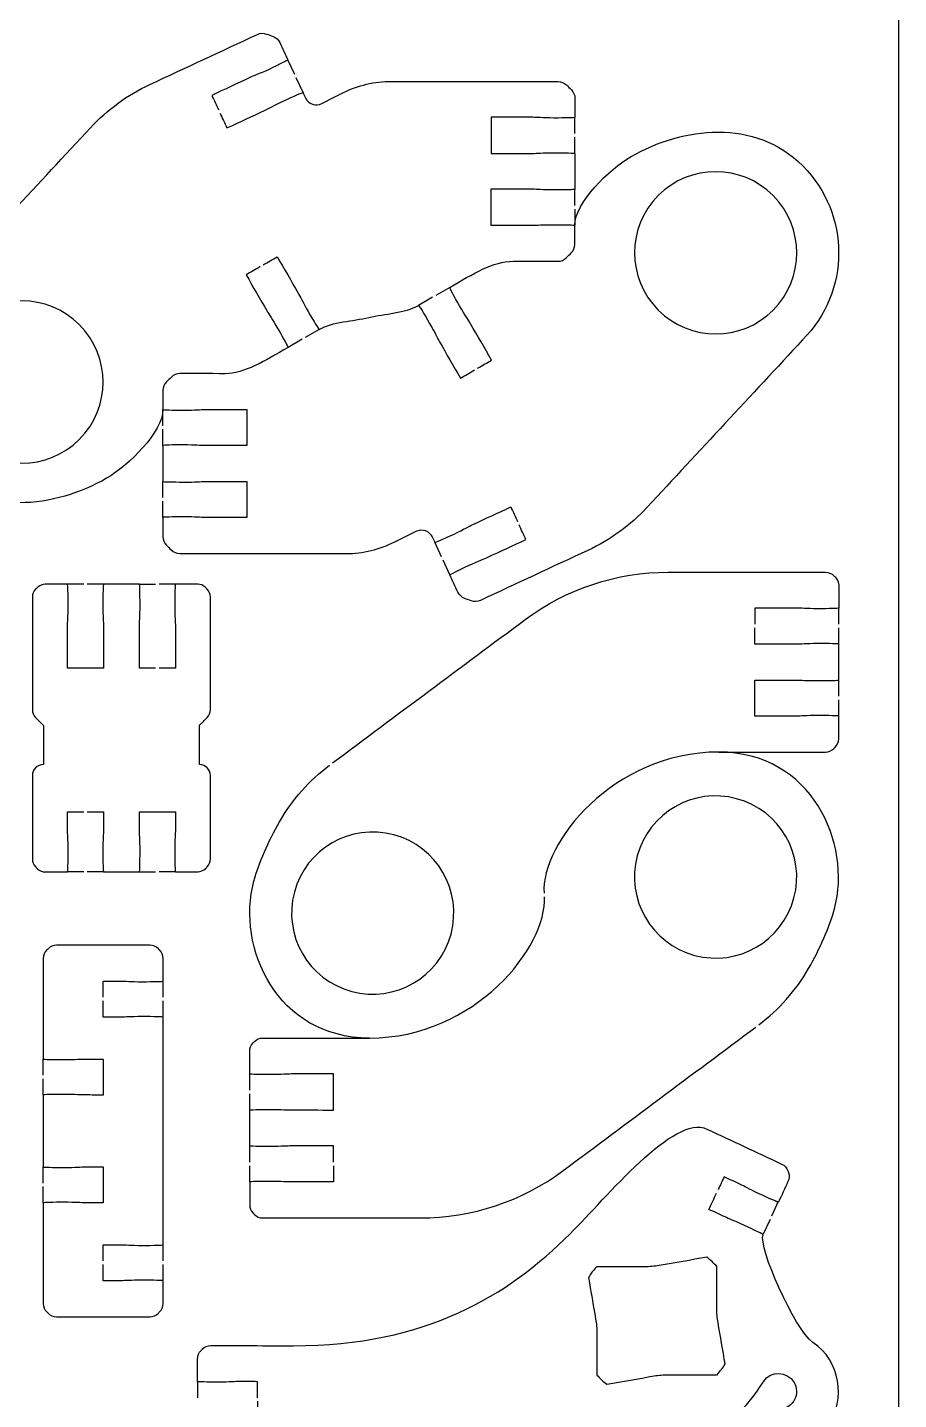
# Model space of a CAD drawing. Extents: x 0 to 410, y 0 to 300.
# Drawn here: x 127.5 to 200.2, y 127.8 to 242.2 of the extents above; entities that cross this region are included whole.
import ezdxf

# ---------------------------------------------------------------- set-up
doc = ezdxf.new("R2010")
doc.units = 0
doc.header["$MEASUREMENT"] = 0
doc.layers.add('DEFAULT', color=18, linetype='CONTINUOUS')

msp = doc.modelspace()

# ---------------------------------------------------------------- linework, layer by layer
at = {"layer": 'DEFAULT', "color": 18}
msp.add_lwpolyline([(200.18, 0.18), (0.18, 0.18), (0.18, 300.18), (200.18, 300.18)], close=True, dxfattribs=at)
at = {"layer": 'DEFAULT', "color": 1}
for points in [[(149.79, 238.32), (149.22, 239.54)], [(150.48, 236.82), (149.91, 238.04)], [(173.17, 233.39), (173.17, 234.74)], [(173.17, 231.74), (173.17, 233.09)], [(173.17, 227.39), (173.17, 228.74)], [(173.17, 227.09), (173.17, 225.94), (173.17, 225.74)], [(162.72, 220.56), (161.55, 219.88)], [(161.29, 219.73), (160.12, 219.06)], [(151.83, 217.05), (150.66, 216.38)], [(150.4, 216.23), (149.23, 215.55)], [(138.79, 209.02), (138.79, 210.37)], [(138.79, 207.37), (138.79, 208.72)], [(138.79, 203.02), (138.79, 204.36), (138.79, 204.36)], [(138.79, 201.37), (138.79, 201.37), (138.79, 202.72)], [(162.05, 198.07), (161.48, 199.29)], [(162.74, 196.57), (162.17, 197.8)], [(132.18, 195.79), (130.83, 195.79)], [(133.83, 195.79), (132.48, 195.79)], [(136.83, 195.8), (136.83, 195.8), (138.18, 195.8)], [(139.83, 195.8), (138.48, 195.8)], [(195.18, 192.45), (195.18, 193.8)], [(195.18, 190.8), (195.18, 192.15)], [(195.18, 186.45), (195.18, 187.79)], [(195.18, 184.8), (195.18, 186.15)], [(132.18, 171.79), (130.83, 171.79)], [(133.83, 171.79), (132.48, 171.79)], [(136.83, 171.8), (136.83, 171.8), (138.18, 171.8)], [(139.83, 171.8), (138.48, 171.8)], [(138.81, 161.33), (138.81, 162.68)], [(138.81, 159.68), (138.81, 161.03)], [(128.81, 154.83), (128.81, 156.18)], [(146.03, 153.58), (146.03, 154.93)], [(128.81, 153.18), (128.81, 154.53)], [(146.03, 151.93), (146.03, 153.28)], [(146.03, 147.57), (146.03, 148.92)], [(128.81, 145.83), (128.81, 147.18)], [(146.03, 145.92), (146.03, 147.27)], [(128.81, 144.18), (128.81, 145.53)], [(190.14, 144.29), (189.57, 143.07)], [(189.45, 142.79), (188.88, 141.57)], [(138.81, 139.33), (138.81, 140.68)], [(138.81, 137.68), (138.81, 139.03)], [(141.68, 129.27), (141.68, 129.26), (141.68, 127.92)]]:
    msp.add_lwpolyline(points, dxfattribs=at)
for points, knots in [([(138.79, 210.37), (138.79, 208.5), (135.92, 205.69), (134.09, 204.63), (129.77, 202.15), (123.77, 201.41), (119.77, 205.41), (115.77, 209.41), (115.77, 215.93), (119.78, 219.93), (124.1, 224.58), (128.42, 229.23), (132.74, 233.87), (134.15, 235.39), (135.83, 236.62), (137.7, 237.49), (140.69, 238.88), (143.68, 240.27), (146.67, 241.66), (146.91, 241.78), (147.19, 241.79), (147.43, 241.7), (147.62, 241.63), (147.8, 241.57), (147.98, 241.5), (148.23, 241.41), (148.43, 241.22), (148.54, 240.98), (148.77, 240.5), (148.99, 240.02), (149.21, 239.54), (149.21, 239.51), (148.51, 239.16), (147.65, 238.75), (146.77, 238.35), (146.34, 238.2), (146.04, 238.06), (144.98, 237.57), (143.93, 237.08), (142.87, 236.58), (143.06, 236.18), (143.25, 235.77), (143.44, 235.36)], [0, 0, 0, 0, 1, 1, 1, 2, 2, 2, 3, 3, 3, 56.960298, 56.960298, 56.960298, 57.960298, 57.960298, 57.960298, 86.002445, 86.002445, 86.002445, 87.002445, 87.002445, 87.002445, 88.644548, 88.644548, 88.644548, 89.644548, 89.644548, 89.644548, 94.145259, 94.145259, 94.145259, 95.145259, 95.145259, 95.145259, 96.145259, 96.145259, 96.145259, 106.059516, 106.059516, 106.059516, 109.875758, 109.875758, 109.875758, 109.875758]), ([(143.56, 235.09), (143.75, 234.68), (143.94, 234.27), (144.13, 233.86), (145.19, 234.35), (146.25, 234.84), (147.31, 235.34), (147.61, 235.48), (148, 235.72), (148.87, 236.12), (149.71, 236.52), (150.41, 236.81), (150.48, 236.81), (150.55, 236.66), (150.62, 236.51), (150.69, 236.37), (150.92, 235.85), (151.54, 235.64), (152.04, 235.9), (152.63, 236.19), (153.22, 236.49), (153.81, 236.79), (155.07, 237.42), (156.46, 237.75), (157.87, 237.75), (162.5, 237.75), (167.13, 237.75), (171.76, 237.74), (172.02, 237.74), (172.28, 237.64), (172.46, 237.45), (172.6, 237.32), (172.74, 237.18), (172.88, 237.04), (173.06, 236.85), (173.17, 236.6), (173.17, 236.33), (173.17, 235.8), (173.17, 235.27), (173.17, 234.74), (173.14, 234.71), (172.37, 234.69), (171.42, 234.69), (170.45, 234.7), (170.01, 234.74), (169.67, 234.75), (168.5, 234.75), (167.33, 234.75), (166.17, 234.75), (166.17, 233.75), (166.17, 232.74), (166.17, 231.74), (167.33, 231.74), (168.5, 231.74), (169.66, 231.74), (170, 231.74), (170.45, 231.79), (171.42, 231.79), (172.37, 231.79), (173.14, 231.77), (173.17, 231.74), (173.17, 230.74), (173.16, 229.74), (173.16, 228.74), (173.13, 228.71), (172.36, 228.69), (171.41, 228.69), (170.45, 228.69), (170, 228.74), (169.67, 228.75), (168.5, 228.75), (167.33, 228.75), (166.16, 228.75), (166.16, 227.74), (166.16, 226.74), (166.16, 225.74), (167.33, 225.74), (168.5, 225.74), (169.66, 225.74), (170, 225.74), (170.45, 225.79), (171.41, 225.79), (172.37, 225.79), (173.13, 225.76), (173.16, 225.74), (173.16, 227.61), (176.03, 230.42), (177.86, 231.48), (182.17, 233.96), (188.18, 234.7), (192.18, 230.7), (196.18, 226.69), (196.17, 220.18), (192.17, 216.18), (187.85, 211.53), (183.53, 206.88), (179.21, 202.23), (177.81, 200.72), (176.12, 199.49), (174.25, 198.62), (171.26, 197.23), (168.27, 195.83), (165.28, 194.44), (165.04, 194.33), (164.76, 194.32), (164.51, 194.41), (164.33, 194.48), (164.15, 194.54), (163.97, 194.61), (163.72, 194.7), (163.52, 194.89), (163.41, 195.13), (163.19, 195.61), (162.96, 196.09), (162.74, 196.57), (162.74, 196.6), (163.44, 196.95), (164.3, 197.35), (165.18, 197.76), (165.61, 197.91), (165.91, 198.05), (166.96, 198.54), (168.02, 199.03), (169.08, 199.52), (168.89, 199.93), (168.7, 200.34), (168.51, 200.75)], [0, 0, 0, 0, 3.82531, 3.82531, 3.82531, 13.744428, 13.744428, 13.744428, 14.744428, 14.744428, 14.744428, 15.754428, 15.754428, 15.754428, 17.154785, 17.154785, 17.154785, 18.154785, 18.154785, 18.154785, 23.776289, 23.776289, 23.776289, 24.776289, 24.776289, 24.776289, 64.146294, 64.146294, 64.146294, 65.146294, 65.146294, 65.146294, 66.793868, 66.793868, 66.793868, 67.793868, 67.793868, 67.793868, 72.293879, 72.293879, 72.293879, 73.293879, 73.293879, 73.293879, 74.293879, 74.293879, 74.293879, 84.223879, 84.223879, 84.223879, 92.733879, 92.733879, 92.733879, 102.643884, 102.643884, 102.643884, 103.643884, 103.643884, 103.643884, 104.643884, 104.643884, 104.643884, 113.14389, 113.14389, 113.14389, 114.14389, 114.14389, 114.14389, 115.14389, 115.14389, 115.14389, 125.07389, 125.07389, 125.07389, 133.58389, 133.58389, 133.58389, 143.503895, 143.503895, 143.503895, 144.503895, 144.503895, 144.503895, 145.503895, 145.503895, 145.503895, 146.503895, 146.503895, 146.503895, 147.503895, 147.503895, 147.503895, 148.503895, 148.503895, 148.503895, 202.471519, 202.471519, 202.471519, 203.471519, 203.471519, 203.471519, 231.513666, 231.513666, 231.513666, 232.513666, 232.513666, 232.513666, 234.152324, 234.152324, 234.152324, 235.152324, 235.152324, 235.152324, 239.662103, 239.662103, 239.662103, 240.662103, 240.662103, 240.662103, 241.662103, 241.662103, 241.662103, 251.585429, 251.585429, 251.585429, 255.410739, 255.410739, 255.410739, 255.410739]), ([(189.7, 228.23), (192.34, 225.58), (192.34, 221.3), (189.7, 218.65), (187.05, 216.01), (182.77, 216.02), (180.13, 218.66), (177.48, 221.31), (177.49, 225.6), (180.13, 228.23), (182.78, 230.87), (187.06, 230.87), (189.7, 228.23)], [0, 0, 0, 0, 1, 1, 1, 2, 2, 2, 3, 3, 3, 4, 4, 4, 4]), ([(165.05, 213.82), (165.44, 214.04), (165.83, 214.27), (166.22, 214.49), (165.63, 215.5), (165.05, 216.51), (164.47, 217.52), (164.3, 217.82), (164.03, 218.18), (163.55, 219.01), (163.07, 219.85), (162.7, 220.53), (162.72, 220.56), (164.66, 221.68), (166.35, 222.74), (168.01, 222.74), (168.94, 222.74), (171.74, 222.74), (171.74, 222.74), (172.01, 222.74), (172.27, 222.84), (172.45, 223.03), (172.59, 223.17), (172.73, 223.3), (172.87, 223.44), (173.05, 223.63), (173.16, 223.88), (173.16, 224.15), (173.16, 224.68), (173.16, 225.21), (173.16, 225.74)], [0, 0, 0, 0, 3.821544, 3.821544, 3.821544, 13.735706, 13.735706, 13.735706, 14.735706, 14.735706, 14.735706, 15.735706, 15.735706, 15.735706, 16.735706, 16.735706, 16.735706, 17.735706, 17.735706, 17.735706, 18.735706, 18.735706, 18.735706, 20.38328, 20.38328, 20.38328, 21.38328, 21.38328, 21.38328, 25.893291, 25.893291, 25.893291, 25.893291]), ([(146.91, 222.29), (146.51, 222.06), (146.12, 221.84), (145.73, 221.61), (146.31, 220.6), (146.9, 219.59), (147.48, 218.58), (147.65, 218.29), (147.91, 217.93), (148.39, 217.09), (148.86, 216.27), (149.23, 215.61), (149.23, 215.55), (147.29, 214.43), (145.6, 213.36), (143.95, 213.36), (143.01, 213.36), (140.2, 213.37), (140.2, 213.37), (139.94, 213.37), (139.68, 213.26), (139.5, 213.07), (139.36, 212.94), (139.22, 212.8), (139.08, 212.67), (138.9, 212.48), (138.79, 212.22), (138.79, 211.96), (138.79, 211.43), (138.79, 210.9), (138.79, 210.37), (138.81, 210.34), (139.59, 210.32), (140.54, 210.32), (141.5, 210.32), (141.95, 210.37), (142.28, 210.37), (143.45, 210.37), (144.62, 210.36), (145.78, 210.36), (145.78, 209.36), (145.78, 208.36), (145.78, 207.36), (144.62, 207.36), (143.45, 207.36), (142.28, 207.36), (141.95, 207.36), (141.5, 207.42), (140.53, 207.41), (139.59, 207.42), (138.82, 207.4), (138.79, 207.37), (138.79, 206.37), (138.78, 205.37), (138.78, 204.36), (138.81, 204.34), (139.58, 204.32), (140.53, 204.32), (141.5, 204.31), (141.95, 204.36), (142.28, 204.36), (143.45, 204.36), (144.61, 204.36), (145.78, 204.36), (145.78, 203.36), (145.78, 202.36), (145.78, 201.36), (144.61, 201.36), (143.44, 201.36), (142.28, 201.36), (141.94, 201.36), (141.5, 201.41), (140.53, 201.41), (139.58, 201.42), (138.81, 201.39), (138.78, 201.37), (138.78, 200.84), (138.78, 200.31), (138.78, 199.78), (138.78, 199.51), (138.88, 199.25), (139.07, 199.07), (139.21, 198.93), (139.35, 198.79), (139.48, 198.65), (139.67, 198.47), (139.92, 198.36), (140.19, 198.36), (144.82, 198.36), (149.45, 198.36), (154.08, 198.35), (155.49, 198.35), (156.88, 198.69), (158.13, 199.32), (158.72, 199.62), (159.32, 199.91), (159.91, 200.21), (160.41, 200.47), (161.02, 200.25), (161.26, 199.74), (161.33, 199.59), (161.4, 199.44), (161.47, 199.29), (161.49, 199.27), (162.21, 199.58), (163.08, 199.98), (163.96, 200.39), (164.34, 200.63), (164.64, 200.77), (165.7, 201.26), (166.76, 201.75), (167.82, 202.24), (168.01, 201.83), (168.2, 201.43), (168.39, 201.02)], [0, 0, 0, 0, 3.83888, 3.83888, 3.83888, 13.758038, 13.758038, 13.758038, 14.758038, 14.758038, 14.758038, 15.768038, 15.768038, 15.768038, 16.768038, 16.768038, 16.768038, 17.768038, 17.768038, 17.768038, 18.768038, 18.768038, 18.768038, 20.415612, 20.415612, 20.415612, 21.415612, 21.415612, 21.415612, 25.925623, 25.925623, 25.925623, 26.925623, 26.925623, 26.925623, 27.925623, 27.925623, 27.925623, 37.845643, 37.845643, 37.845643, 46.345643, 46.345643, 46.345643, 56.265643, 56.265643, 56.265643, 57.265643, 57.265643, 57.265643, 58.265643, 58.265643, 58.265643, 66.775667, 66.775667, 66.775667, 67.775667, 67.775667, 67.775667, 68.775667, 68.775667, 68.775667, 78.685672, 78.685672, 78.685672, 87.195672, 87.195672, 87.195672, 97.125677, 97.125677, 97.125677, 98.125677, 98.125677, 98.125677, 99.125677, 99.125677, 99.125677, 103.635688, 103.635688, 103.635688, 104.635688, 104.635688, 104.635688, 106.283262, 106.283262, 106.283262, 107.283262, 107.283262, 107.283262, 146.653274, 146.653274, 146.653274, 147.653274, 147.653274, 147.653274, 153.279285, 153.279285, 153.279285, 154.279285, 154.279285, 154.279285, 155.679642, 155.679642, 155.679642, 156.679642, 156.679642, 156.679642, 157.679642, 157.679642, 157.679642, 167.59876, 167.59876, 167.59876, 171.415001, 171.415001, 171.415001, 171.415001]), ([(147.16, 222.44), (147.55, 222.66), (147.94, 222.89), (148.33, 223.11), (148.92, 222.1), (149.5, 221.09), (150.08, 220.08), (150.25, 219.79), (150.43, 219.38), (150.91, 218.54), (151.39, 217.71), (151.79, 217.05), (151.83, 217.05), (152.97, 217.71), (154.63, 217.73), (155.98, 218.05), (156.65, 218.21), (157.4, 218.3), (158.12, 218.43), (158.85, 218.56), (159.55, 218.73), (160.12, 219.06), (160.16, 219.06), (160.56, 218.39), (161.04, 217.56), (161.52, 216.73), (161.7, 216.32), (161.87, 216.02), (162.45, 215.01), (163.03, 214), (163.62, 212.99), (164.01, 213.22), (164.4, 213.44), (164.79, 213.67)], [0, 0, 0, 0, 3.830209, 3.830209, 3.830209, 13.74437, 13.74437, 13.74437, 14.74437, 14.74437, 14.74437, 15.74437, 15.74437, 15.74437, 16.74437, 16.74437, 16.74437, 17.74437, 17.74437, 17.74437, 18.74437, 18.74437, 18.74437, 19.74437, 19.74437, 19.74437, 20.74437, 20.74437, 20.74437, 30.663529, 30.663529, 30.663529, 34.493738, 34.493738, 34.493738, 34.493738]), ([(122.24, 207.88), (119.61, 210.53), (119.61, 214.81), (122.25, 217.45), (124.9, 220.09), (129.18, 220.09), (131.82, 217.44), (134.46, 214.8), (134.46, 210.51), (131.81, 207.87), (129.17, 205.23), (124.88, 205.24), (122.24, 207.88)], [0, 0, 0, 0, 1, 1, 1, 2, 2, 2, 3, 3, 3, 4, 4, 4, 4]), ([(138.18, 188.8), (137.73, 188.8), (137.28, 188.8), (136.83, 188.8), (136.83, 189.96), (136.83, 191.13), (136.83, 192.3), (136.83, 192.63), (136.88, 193.08), (136.88, 194.05), (136.88, 195.01), (136.86, 195.8), (136.83, 195.8), (135.83, 195.8), (134.83, 195.8), (133.83, 195.79), (133.8, 195.72), (133.78, 194.97), (133.78, 194.05), (133.78, 193.08), (133.83, 192.63), (133.83, 192.3), (133.83, 191.13), (133.83, 189.96), (133.83, 188.8), (132.83, 188.8), (131.83, 188.8), (130.83, 188.8), (130.83, 189.96), (130.83, 191.13), (130.83, 192.3), (130.83, 192.63), (130.88, 193.08), (130.88, 194.05), (130.88, 194.97), (130.86, 195.72), (130.83, 195.79), (130.21, 195.79), (129.59, 195.79), (128.97, 195.79), (128.73, 195.79), (128.49, 195.7), (128.32, 195.52), (128.27, 195.47), (128.22, 195.42), (128.17, 195.37), (128, 195.2), (127.9, 194.97), (127.9, 194.72), (127.9, 191.59), (127.9, 188.46), (127.9, 185.32), (127.9, 185.08), (128, 184.85), (128.17, 184.67), (128.38, 184.46), (128.6, 184.24), (128.82, 184.02), (128.82, 182.93), (128.82, 181.83), (128.82, 180.74), (128.56, 180.74), (128.34, 180.64), (128.17, 180.47), (128, 180.31), (127.9, 180.08), (127.9, 179.82), (127.9, 177.5), (127.9, 175.18), (127.9, 172.87), (127.9, 172.62), (128, 172.39), (128.17, 172.22), (128.22, 172.16), (128.27, 172.11), (128.32, 172.06), (128.49, 171.89), (128.73, 171.79), (128.97, 171.79), (129.59, 171.79), (130.21, 171.79), (130.83, 171.79), (130.86, 171.79), (130.88, 172.58), (130.88, 173.55), (130.88, 174.51), (130.83, 174.96), (130.83, 175.3), (130.83, 175.8), (130.83, 176.3), (130.83, 176.8), (131.28, 176.8), (131.73, 176.8), (132.18, 176.8)], [0, 0, 0, 0, 3.83, 3.83, 3.83, 13.75, 13.75, 13.75, 14.75, 14.75, 14.75, 15.76, 15.76, 15.76, 24.26, 24.26, 24.26, 25.26, 25.26, 25.26, 26.26, 26.26, 26.26, 36.18, 36.18, 36.18, 44.7, 44.7, 44.7, 54.62, 54.62, 54.62, 55.62, 55.62, 55.62, 56.62, 56.62, 56.62, 61.88, 61.88, 61.88, 62.88, 62.88, 62.88, 63.495224, 63.495224, 63.495224, 64.495224, 64.495224, 64.495224, 91.145224, 91.145224, 91.145224, 92.145224, 92.145224, 92.145224, 94.740315, 94.740315, 94.740315, 104.050315, 104.050315, 104.050315, 105.050315, 105.050315, 105.050315, 106.050315, 106.050315, 106.050315, 125.770315, 125.770315, 125.770315, 126.770315, 126.770315, 126.770315, 127.385539, 127.385539, 127.385539, 128.385539, 128.385539, 128.385539, 133.645539, 133.645539, 133.645539, 134.645539, 134.645539, 134.645539, 135.645539, 135.645539, 135.645539, 139.895539, 139.895539, 139.895539, 143.735539, 143.735539, 143.735539, 143.735539]), ([(132.48, 176.8), (132.93, 176.8), (133.38, 176.8), (133.83, 176.8), (133.83, 176.3), (133.83, 175.8), (133.83, 175.3), (133.83, 174.96), (133.78, 174.51), (133.78, 173.55), (133.78, 172.58), (133.8, 171.8), (133.83, 171.8), (134.83, 171.8), (135.83, 171.8), (136.83, 171.8), (136.86, 171.8), (136.88, 172.58), (136.88, 173.55), (136.88, 174.51), (136.83, 174.96), (136.83, 175.3), (136.83, 175.8), (136.83, 176.3), (136.83, 176.8), (137.83, 176.8), (138.83, 176.8), (139.83, 176.8), (139.83, 176.3), (139.83, 175.8), (139.83, 175.3), (139.83, 174.96), (139.78, 174.51), (139.78, 173.55), (139.78, 172.58), (139.8, 171.8), (139.83, 171.8), (140.45, 171.8), (141.07, 171.8), (141.69, 171.8), (141.93, 171.8), (142.16, 171.9), (142.34, 172.06), (142.39, 172.12), (142.44, 172.17), (142.49, 172.22), (142.66, 172.39), (142.76, 172.63), (142.76, 172.87), (142.76, 175.19), (142.76, 177.51), (142.76, 179.83), (142.76, 180.33), (142.35, 180.74), (141.84, 180.74), (141.84, 181.84), (141.84, 182.93), (141.84, 184.03), (142.06, 184.24), (142.27, 184.46), (142.49, 184.68), (142.66, 184.85), (142.76, 185.08), (142.76, 185.33), (142.76, 188.46), (142.76, 191.59), (142.76, 194.73), (142.76, 194.97), (142.66, 195.2), (142.49, 195.37), (142.44, 195.42), (142.39, 195.48), (142.34, 195.53), (142.16, 195.7), (141.93, 195.8), (141.69, 195.8), (141.07, 195.8), (140.45, 195.8), (139.83, 195.8), (139.8, 195.8), (139.78, 195.01), (139.78, 194.05), (139.78, 193.08), (139.83, 192.63), (139.83, 192.3), (139.83, 191.13), (139.83, 189.96), (139.83, 188.8), (139.38, 188.8), (138.93, 188.8), (138.48, 188.8)], [0, 0, 0, 0, 3.83, 3.83, 3.83, 8.08, 8.08, 8.08, 9.08, 9.08, 9.08, 10.08, 10.08, 10.08, 18.58, 18.58, 18.58, 19.58, 19.58, 19.58, 20.58, 20.58, 20.58, 24.83, 24.83, 24.83, 33.33, 33.33, 33.33, 37.58, 37.58, 37.58, 38.58, 38.58, 38.58, 39.58, 39.58, 39.58, 44.85, 44.85, 44.85, 45.85, 45.85, 45.85, 46.465224, 46.465224, 46.465224, 47.465224, 47.465224, 47.465224, 67.185224, 67.185224, 67.185224, 68.195224, 68.195224, 68.195224, 77.505224, 77.505224, 77.505224, 80.107376, 80.107376, 80.107376, 81.107376, 81.107376, 81.107376, 107.757376, 107.757376, 107.757376, 108.757376, 108.757376, 108.757376, 109.3726, 109.3726, 109.3726, 110.3726, 110.3726, 110.3726, 115.6426, 115.6426, 115.6426, 116.6426, 116.6426, 116.6426, 117.6426, 117.6426, 117.6426, 127.5626, 127.5626, 127.5626, 131.3826, 131.3826, 131.3826, 131.3826]), ([(152.93, 180.88), (158.29, 184.87), (163.65, 188.86), (169.01, 192.84), (172.46, 195.41), (176.65, 196.8), (180.95, 196.8), (185.32, 196.8), (189.7, 196.8), (194.07, 196.8), (194.34, 196.8), (194.59, 196.7), (194.78, 196.5), (194.81, 196.47), (194.85, 196.43), (194.88, 196.4), (195.07, 196.21), (195.18, 195.96), (195.18, 195.69), (195.18, 195.06), (195.18, 194.43), (195.18, 193.8), (195.14, 193.77), (194.37, 193.75), (193.43, 193.75), (192.46, 193.75), (192.02, 193.8), (191.68, 193.8), (190.51, 193.8), (189.35, 193.8), (188.18, 193.8), (188.18, 193.35), (188.18, 192.9), (188.18, 192.45)], [0, 0, 0, 0, 56.794381, 56.794381, 56.794381, 57.794381, 57.794381, 57.794381, 94.994381, 94.994381, 94.994381, 95.994381, 95.994381, 95.994381, 96.418645, 96.418645, 96.418645, 97.418645, 97.418645, 97.418645, 102.788645, 102.788645, 102.788645, 103.788645, 103.788645, 103.788645, 104.788645, 104.788645, 104.788645, 114.708645, 114.708645, 114.708645, 118.528645, 118.528645, 118.528645, 118.528645]), ([(185.18, 181.79), (188.14, 181.79), (191.11, 181.79), (194.07, 181.79), (194.34, 181.79), (194.59, 181.9), (194.78, 182.09), (194.81, 182.12), (194.85, 182.16), (194.88, 182.19), (195.07, 182.38), (195.18, 182.64), (195.18, 182.9), (195.18, 183.53), (195.18, 184.16), (195.18, 184.79), (195.11, 184.82), (194.35, 184.84), (193.43, 184.84), (192.46, 184.84), (192.02, 184.79), (191.68, 184.79), (190.51, 184.79), (189.35, 184.79), (188.18, 184.79), (188.18, 185.79), (188.18, 186.79), (188.18, 187.79), (189.35, 187.79), (190.51, 187.79), (191.68, 187.79), (192.02, 187.79), (192.46, 187.75), (193.43, 187.75), (194.39, 187.75), (195.17, 187.77), (195.18, 187.79), (195.18, 188.8), (195.18, 189.8), (195.18, 190.8), (195.18, 190.82), (194.4, 190.85), (193.43, 190.84), (192.46, 190.84), (192.02, 190.79), (191.68, 190.79), (190.51, 190.79), (189.35, 190.79), (188.18, 190.79), (188.18, 191.25), (188.18, 191.7), (188.18, 192.15)], [0, 0, 0, 0, 25.21, 25.21, 25.21, 26.21, 26.21, 26.21, 26.634264, 26.634264, 26.634264, 27.634264, 27.634264, 27.634264, 32.994264, 32.994264, 32.994264, 33.994264, 33.994264, 33.994264, 34.994264, 34.994264, 34.994264, 44.914269, 44.914269, 44.914269, 53.424269, 53.424269, 53.424269, 63.344274, 63.344274, 63.344274, 64.344274, 64.344274, 64.344274, 65.344274, 65.344274, 65.344274, 73.854274, 73.854274, 73.854274, 74.854274, 74.854274, 74.854274, 75.854274, 75.854274, 75.854274, 85.774274, 85.774274, 85.774274, 89.614274, 89.614274, 89.614274, 89.614274]), ([(188.51, 159.03), (190.19, 160.3), (191.62, 161.9), (192.67, 163.74), (193.61, 165.38), (194.42, 167.18), (194.83, 168.71), (196.29, 174.18), (192.94, 181.79), (185.18, 181.79), (176.34, 181.79), (170.32, 174.15), (170.59, 170.02)], [0, 0, 0, 0, 1, 1, 1, 2, 2, 2, 3, 3, 3, 4, 4, 4, 4]), ([(156.02, 157.93), (148.26, 157.93), (144.91, 165.54), (146.38, 171.01), (146.79, 172.54), (147.59, 174.34), (148.53, 175.98), (149.58, 177.82), (151.01, 179.42), (152.69, 180.7)], [0, 0, 0, 0, 1, 1, 1, 2, 2, 2, 3, 3, 3, 3]), ([(191.45, 169.62), (190.48, 166.01), (186.77, 163.86), (183.16, 164.83), (179.55, 165.8), (177.4, 169.51), (178.37, 173.12), (179.34, 176.73), (183.05, 178.87), (186.66, 177.9), (190.27, 176.94), (192.41, 173.23), (191.45, 169.62)], [0, 0, 0, 0, 1, 1, 1, 2, 2, 2, 3, 3, 3, 4, 4, 4, 4]), ([(149.76, 170.1), (150.72, 173.71), (154.43, 175.86), (158.05, 174.89), (161.66, 173.93), (163.8, 170.21), (162.83, 166.61), (161.87, 163), (158.16, 160.85), (154.55, 161.82), (150.93, 162.78), (148.79, 166.5), (149.76, 170.1)], [0, 0, 0, 0, 1, 1, 1, 2, 2, 2, 3, 3, 3, 4, 4, 4, 4]), ([(153.02, 147.58), (153.02, 148.03), (153.02, 148.48), (153.02, 148.93), (151.86, 148.93), (150.69, 148.93), (149.52, 148.93), (149.19, 148.93), (148.74, 148.88), (147.77, 148.88), (146.81, 148.87), (146.03, 148.9), (146.03, 148.92), (146.03, 149.92), (146.03, 150.92), (146.03, 151.92), (146.03, 151.95), (146.81, 151.97), (147.77, 151.97), (148.74, 151.97), (149.19, 151.92), (149.52, 151.93), (150.69, 151.93), (151.86, 151.93), (153.02, 151.92), (153.02, 152.93), (153.02, 153.93), (153.02, 154.93), (151.86, 154.93), (150.69, 154.93), (149.52, 154.93), (149.19, 154.93), (148.74, 154.88), (147.77, 154.88), (146.85, 154.88), (146.1, 154.89), (146.03, 154.93), (146.03, 155.56), (146.03, 156.19), (146.03, 156.82), (146.03, 157.09), (146.13, 157.34), (146.32, 157.53), (146.36, 157.56), (146.39, 157.6), (146.43, 157.63), (146.61, 157.82), (146.87, 157.93), (147.13, 157.93), (150.1, 157.93), (153.06, 157.93), (156.02, 157.93), (164.85, 157.93), (170.89, 165.59), (170.62, 169.72)], [0, 0, 0, 0, 3.82, 3.82, 3.82, 13.74, 13.74, 13.74, 14.74, 14.74, 14.74, 15.74, 15.74, 15.74, 24.25, 24.25, 24.25, 25.25, 25.25, 25.25, 26.25, 26.25, 26.25, 36.170005, 36.170005, 36.170005, 44.680005, 44.680005, 44.680005, 54.60001, 54.60001, 54.60001, 55.60001, 55.60001, 55.60001, 56.60001, 56.60001, 56.60001, 61.97001, 61.97001, 61.97001, 62.97001, 62.97001, 62.97001, 63.394274, 63.394274, 63.394274, 64.394274, 64.394274, 64.394274, 89.604274, 89.604274, 89.604274, 90.604274, 90.604274, 90.604274, 90.604274]), ([(133.81, 161.33), (133.81, 161.78), (133.81, 162.23), (133.81, 162.68), (134.31, 162.68), (134.81, 162.68), (135.31, 162.68), (135.64, 162.68), (136.09, 162.63), (137.06, 162.63), (138.02, 162.63), (138.81, 162.65), (138.81, 162.68), (138.81, 163.31), (138.81, 163.94), (138.81, 164.57), (138.81, 164.84), (138.7, 165.09), (138.51, 165.28), (138.48, 165.31), (138.44, 165.35), (138.41, 165.38), (138.22, 165.57), (137.97, 165.68), (137.7, 165.68), (135.11, 165.68), (132.51, 165.68), (129.91, 165.68), (129.65, 165.68), (129.39, 165.57), (129.21, 165.38), (129.17, 165.35), (129.14, 165.31), (129.1, 165.28), (128.91, 165.09), (128.81, 164.84), (128.81, 164.57), (128.81, 161.77), (128.81, 158.98), (128.81, 156.18), (128.81, 156.15), (129.59, 156.13), (130.56, 156.13), (131.52, 156.13), (131.97, 156.18), (132.31, 156.18), (132.81, 156.18), (133.31, 156.18), (133.81, 156.18), (133.81, 155.17), (133.81, 154.17), (133.81, 153.17), (133.31, 153.17), (132.81, 153.18), (132.31, 153.18), (131.97, 153.18), (131.52, 153.23), (130.56, 153.23), (129.59, 153.23), (128.81, 153.21), (128.81, 153.18), (128.81, 151.18), (128.81, 149.18), (128.81, 147.18), (128.81, 147.15), (129.59, 147.13), (130.56, 147.13), (131.52, 147.13), (131.97, 147.18), (132.31, 147.18), (132.81, 147.18), (133.31, 147.18), (133.81, 147.18), (133.81, 146.18), (133.8, 145.17), (133.8, 144.17), (133.3, 144.18), (132.8, 144.18), (132.3, 144.18), (131.97, 144.18), (131.52, 144.23), (130.55, 144.23), (129.63, 144.23), (128.88, 144.21), (128.81, 144.18), (128.81, 141.38), (128.81, 138.58), (128.81, 135.78), (128.81, 135.52), (128.91, 135.26), (129.1, 135.08), (129.14, 135.04), (129.17, 135.01), (129.21, 134.97), (129.39, 134.78), (129.65, 134.68), (129.91, 134.68), (132.51, 134.68), (135.11, 134.68), (137.7, 134.68), (137.97, 134.68), (138.22, 134.78), (138.41, 134.97), (138.44, 135.01), (138.48, 135.04), (138.51, 135.08), (138.7, 135.26), (138.81, 135.52), (138.81, 135.78), (138.81, 136.41), (138.81, 137.04), (138.81, 137.68), (138.81, 137.7), (138.02, 137.73), (137.06, 137.73), (136.09, 137.73), (135.64, 137.68), (135.31, 137.68), (134.81, 137.68), (134.31, 137.68), (133.81, 137.68), (133.81, 138.13), (133.81, 138.58), (133.81, 139.03)], [0, 0, 0, 0, 3.83, 3.83, 3.83, 8.08, 8.08, 8.08, 9.08, 9.08, 9.08, 10.08, 10.08, 10.08, 15.45, 15.45, 15.45, 16.45, 16.45, 16.45, 16.874264, 16.874264, 16.874264, 17.874264, 17.874264, 17.874264, 39.954264, 39.954264, 39.954264, 40.954264, 40.954264, 40.954264, 41.378528, 41.378528, 41.378528, 42.378528, 42.378528, 42.378528, 66.168528, 66.168528, 66.168528, 67.168528, 67.168528, 67.168528, 68.168528, 68.168528, 68.168528, 72.41854, 72.41854, 72.41854, 80.92854, 80.92854, 80.92854, 85.178552, 85.178552, 85.178552, 86.178552, 86.178552, 86.178552, 87.178552, 87.178552, 87.178552, 104.178552, 104.178552, 104.178552, 105.178552, 105.178552, 105.178552, 106.178552, 106.178552, 106.178552, 110.428563, 110.428563, 110.428563, 118.938569, 118.938569, 118.938569, 123.188581, 123.188581, 123.188581, 124.188581, 124.188581, 124.188581, 125.188581, 125.188581, 125.188581, 148.988581, 148.988581, 148.988581, 149.988581, 149.988581, 149.988581, 150.412845, 150.412845, 150.412845, 151.412845, 151.412845, 151.412845, 173.492845, 173.492845, 173.492845, 174.492845, 174.492845, 174.492845, 174.917109, 174.917109, 174.917109, 175.917109, 175.917109, 175.917109, 181.287109, 181.287109, 181.287109, 182.287109, 182.287109, 182.287109, 183.287109, 183.287109, 183.287109, 187.537109, 187.537109, 187.537109, 191.367109, 191.367109, 191.367109, 191.367109]), ([(133.81, 139.33), (133.81, 139.78), (133.81, 140.23), (133.81, 140.68), (134.31, 140.68), (134.81, 140.68), (135.31, 140.68), (135.64, 140.68), (136.09, 140.63), (137.06, 140.63), (138.02, 140.63), (138.81, 140.65), (138.81, 140.68), (138.81, 147.01), (138.81, 153.34), (138.81, 159.67), (138.81, 159.7), (138.02, 159.72), (137.06, 159.72), (136.09, 159.72), (135.64, 159.67), (135.31, 159.67), (134.81, 159.67), (134.31, 159.67), (133.81, 159.67), (133.81, 160.13), (133.81, 160.58), (133.81, 161.03)], [0, 0, 0, 0, 3.83, 3.83, 3.83, 8.08, 8.08, 8.08, 9.08, 9.08, 9.08, 10.08, 10.08, 10.08, 63.93, 63.93, 63.93, 64.93, 64.93, 64.93, 65.93, 65.93, 65.93, 70.18, 70.18, 70.18, 74.01, 74.01, 74.01, 74.01]), ([(153.02, 147.28), (153.02, 146.83), (153.02, 146.38), (153.02, 145.92), (151.86, 145.92), (150.69, 145.92), (149.52, 145.92), (149.19, 145.92), (148.74, 145.97), (147.77, 145.97), (146.83, 145.97), (146.07, 145.95), (146.03, 145.92), (146.03, 145.29), (146.03, 144.66), (146.03, 144.03), (146.03, 143.76), (146.13, 143.51), (146.32, 143.32), (146.36, 143.28), (146.39, 143.25), (146.43, 143.21), (146.61, 143.03), (146.87, 142.92), (147.13, 142.92), (151.51, 142.92), (155.88, 142.92), (160.25, 142.92), (164.55, 142.92), (168.74, 144.31), (172.2, 146.88), (177.55, 150.87), (182.91, 154.86), (188.27, 158.85)], [0, 0, 0, 0, 3.84, 3.84, 3.84, 13.76, 13.76, 13.76, 14.76, 14.76, 14.76, 15.76, 15.76, 15.76, 21.12, 21.12, 21.12, 22.12, 22.12, 22.12, 22.544264, 22.544264, 22.544264, 23.544264, 23.544264, 23.544264, 60.744264, 60.744264, 60.744264, 61.744264, 61.744264, 61.744264, 118.544616, 118.544616, 118.544616, 118.544616]), ([(146.67, 127.92), (146.67, 128.37), (146.67, 128.82), (146.67, 129.26), (146.17, 129.27), (145.67, 129.27), (145.18, 129.27), (144.84, 129.27), (144.39, 129.22), (143.43, 129.22), (142.46, 129.22), (141.68, 129.24), (141.68, 129.27), (141.68, 129.9), (141.68, 130.53), (141.68, 131.16), (141.68, 131.43), (141.78, 131.68), (141.97, 131.87), (142.01, 131.91), (142.04, 131.94), (142.07, 131.98), (142.26, 132.16), (142.52, 132.27), (142.79, 132.27), (145.08, 132.27), (147.38, 132.26), (149.68, 132.26), (160.77, 132.25), (167.63, 136.47), (172.77, 141.6), (175.79, 144.62), (181.46, 151.61), (184.18, 150.34), (186.26, 149.37), (188.34, 148.39), (190.42, 147.42), (190.66, 147.31), (190.85, 147.1), (190.93, 146.85), (190.95, 146.81), (190.97, 146.76), (190.99, 146.71), (191.08, 146.46), (191.06, 146.19), (190.95, 145.95), (190.69, 145.38), (190.42, 144.81), (190.15, 144.24), (190.14, 144.21), (189.42, 144.52), (188.55, 144.93), (187.67, 145.34), (187.29, 145.58), (186.98, 145.72), (186.53, 145.93), (186.08, 146.14), (185.62, 146.35), (185.46, 145.99), (185.29, 145.63), (185.12, 145.27)], [0, 0, 0, 0, 3.82, 3.82, 3.82, 8.070012, 8.070012, 8.070012, 9.070012, 9.070012, 9.070012, 10.070012, 10.070012, 10.070012, 15.430012, 15.430012, 15.430012, 16.430012, 16.430012, 16.430012, 16.847265, 16.847265, 16.847265, 17.847265, 17.847265, 17.847265, 37.387267, 37.387267, 37.387267, 38.387267, 38.387267, 38.387267, 39.387267, 39.387267, 39.387267, 58.932448, 58.932448, 58.932448, 59.932448, 59.932448, 59.932448, 60.359648, 60.359648, 60.359648, 61.359648, 61.359648, 61.359648, 66.71459, 66.71459, 66.71459, 67.71459, 67.71459, 67.71459, 68.71459, 68.71459, 68.71459, 72.960364, 72.960364, 72.960364, 76.338012, 76.338012, 76.338012, 76.338012]), ([(146.67, 127.62), (146.67, 127.17), (146.67, 126.71), (146.67, 126.26), (146.17, 126.26), (145.67, 126.27), (145.17, 126.27), (144.84, 126.27), (144.39, 126.32), (143.42, 126.32), (142.46, 126.32), (141.67, 126.3), (141.67, 126.27), (141.67, 125.64), (141.67, 125.01), (141.67, 124.38), (141.67, 124.11), (141.77, 123.86), (141.96, 123.67), (141.99, 123.63), (142.03, 123.6), (142.07, 123.56), (142.25, 123.38), (142.51, 123.27), (142.77, 123.27), (145.07, 123.27), (147.37, 123.26), (149.67, 123.26), (159.8, 123.25), (166.43, 123.31), (168.79, 120.95), (172.78, 116.94), (173.43, 105.03), (173.42, 101.99), (173.47, 101.48), (173.9, 101.1), (174.41, 101.1), (175.19, 101.09), (175.96, 101.09), (176.73, 101.09), (177.07, 101.09), (177.38, 101.25), (177.57, 101.53), (178.65, 104.14), (179.73, 106.76), (180.81, 109.37), (181.05, 109.96), (181.18, 110.6), (181.18, 111.24), (181.18, 111.79), (180.73, 112.24), (180.18, 112.24), (179.61, 112.24), (179.05, 112.24), (178.48, 112.24), (178.49, 116.23), (178.49, 120.22), (178.49, 124.21), (181.6, 123.75), (184.86, 124.71), (187.25, 127.09), (187.86, 127.69), (188.51, 128.63), (188.95, 129.32), (189.48, 130.19), (190.87, 130.16), (191.46, 129.2), (191.71, 128.76), (191.73, 128.21), (191.49, 127.76), (191.26, 127.31), (190.86, 127.04), (190.42, 126.96), (189.47, 126.8), (188.83, 125.89), (189, 124.94), (189.15, 124.04), (189.96, 123.43), (190.85, 123.49), (190.86, 123.49), (190.86, 123.49), (190.87, 123.49), (192.19, 123.68), (193.43, 124.4), (194.25, 125.57), (195.83, 127.83), (195.31, 130.99), (193.03, 132.54), (191.5, 133.57), (188.43, 140.56), (188.88, 141.51), (188.88, 141.55), (188.19, 141.89), (187.32, 142.3), (186.44, 142.71), (186.01, 142.85), (185.71, 143), (185.26, 143.21), (184.8, 143.42), (184.35, 143.63), (184.56, 144.09), (184.78, 144.54), (184.99, 145)], [0, 0, 0, 0, 3.84, 3.84, 3.84, 8.090012, 8.090012, 8.090012, 9.090012, 9.090012, 9.090012, 10.090012, 10.090012, 10.090012, 15.460021, 15.460021, 15.460021, 16.460021, 16.460021, 16.460021, 16.891414, 16.891414, 16.891414, 17.891414, 17.891414, 17.891414, 37.441424, 37.441424, 37.441424, 38.441424, 38.441424, 38.441424, 39.441424, 39.441424, 39.441424, 40.441424, 40.441424, 40.441424, 47.021432, 47.021432, 47.021432, 48.021432, 48.021432, 48.021432, 72.063079, 72.063079, 72.063079, 73.063079, 73.063079, 73.063079, 74.063079, 74.063079, 74.063079, 78.88309, 78.88309, 78.88309, 112.803113, 112.803113, 112.803113, 113.803113, 113.803113, 113.803113, 114.803113, 114.803113, 114.803113, 115.803113, 115.803113, 115.803113, 116.803113, 116.803113, 116.803113, 117.813113, 117.813113, 117.813113, 118.813113, 118.813113, 118.813113, 119.813113, 119.813113, 119.813113, 119.853113, 119.853113, 119.853113, 120.853113, 120.853113, 120.853113, 121.853113, 121.853113, 121.853113, 122.853113, 122.853113, 122.853113, 123.853113, 123.853113, 123.853113, 124.853113, 124.853113, 124.853113, 129.103113, 129.103113, 129.103113, 133.36641, 133.36641, 133.36641, 133.36641]), ([(174.3, 137.95), (174.5, 138.27), (174.73, 138.57), (174.98, 138.85), (176.32, 138.85), (177.65, 138.84), (178.98, 138.84), (179.39, 138.84), (179.8, 138.88), (180.2, 138.95), (181.53, 139.18), (182.86, 139.41), (184.18, 139.64), (184.48, 139.42), (184.76, 139.15), (185.01, 138.87), (185.01, 137.72), (185.01, 136.56), (185.01, 135.4), (185.01, 134.99), (185.04, 134.58), (185.11, 134.18), (185.31, 133.03), (185.51, 131.89), (185.71, 130.74), (185.51, 130.42), (185.28, 130.11), (185.03, 129.84), (183.68, 129.84), (182.34, 129.84), (180.99, 129.84), (180.58, 129.84), (180.17, 129.81), (179.77, 129.74), (178.46, 129.51), (177.14, 129.27), (175.83, 129.04), (175.53, 129.28), (175.26, 129.53), (175, 129.81), (175, 130.98), (175, 132.14), (175.01, 133.3), (175.01, 133.7), (174.97, 134.1), (174.9, 134.48), (174.7, 135.64), (174.5, 136.79), (174.3, 137.95)], [0.01, 0.01, 0.01, 0.01, 1.010107, 1.010107, 1.010107, 12.351332, 12.351332, 12.351332, 13.351439, 13.351439, 13.351439, 24.806578, 24.806578, 24.806578, 25.806685, 25.806685, 25.806685, 35.667749, 35.667749, 35.667749, 36.667856, 36.667856, 36.667856, 46.569362, 46.569362, 46.569362, 47.569469, 47.569469, 47.569469, 59.010704, 59.010704, 59.010704, 60.010811, 60.010811, 60.010811, 71.365716, 71.365716, 71.365716, 72.365824, 72.365824, 72.365824, 82.256892, 82.256892, 82.256892, 83.257, 83.257, 83.257, 93.217788, 93.217788, 93.217788, 93.217788])]:
    msp.add_open_spline(points, degree=3, knots=knots, dxfattribs=at)

doc.saveas('drawing.dxf')
